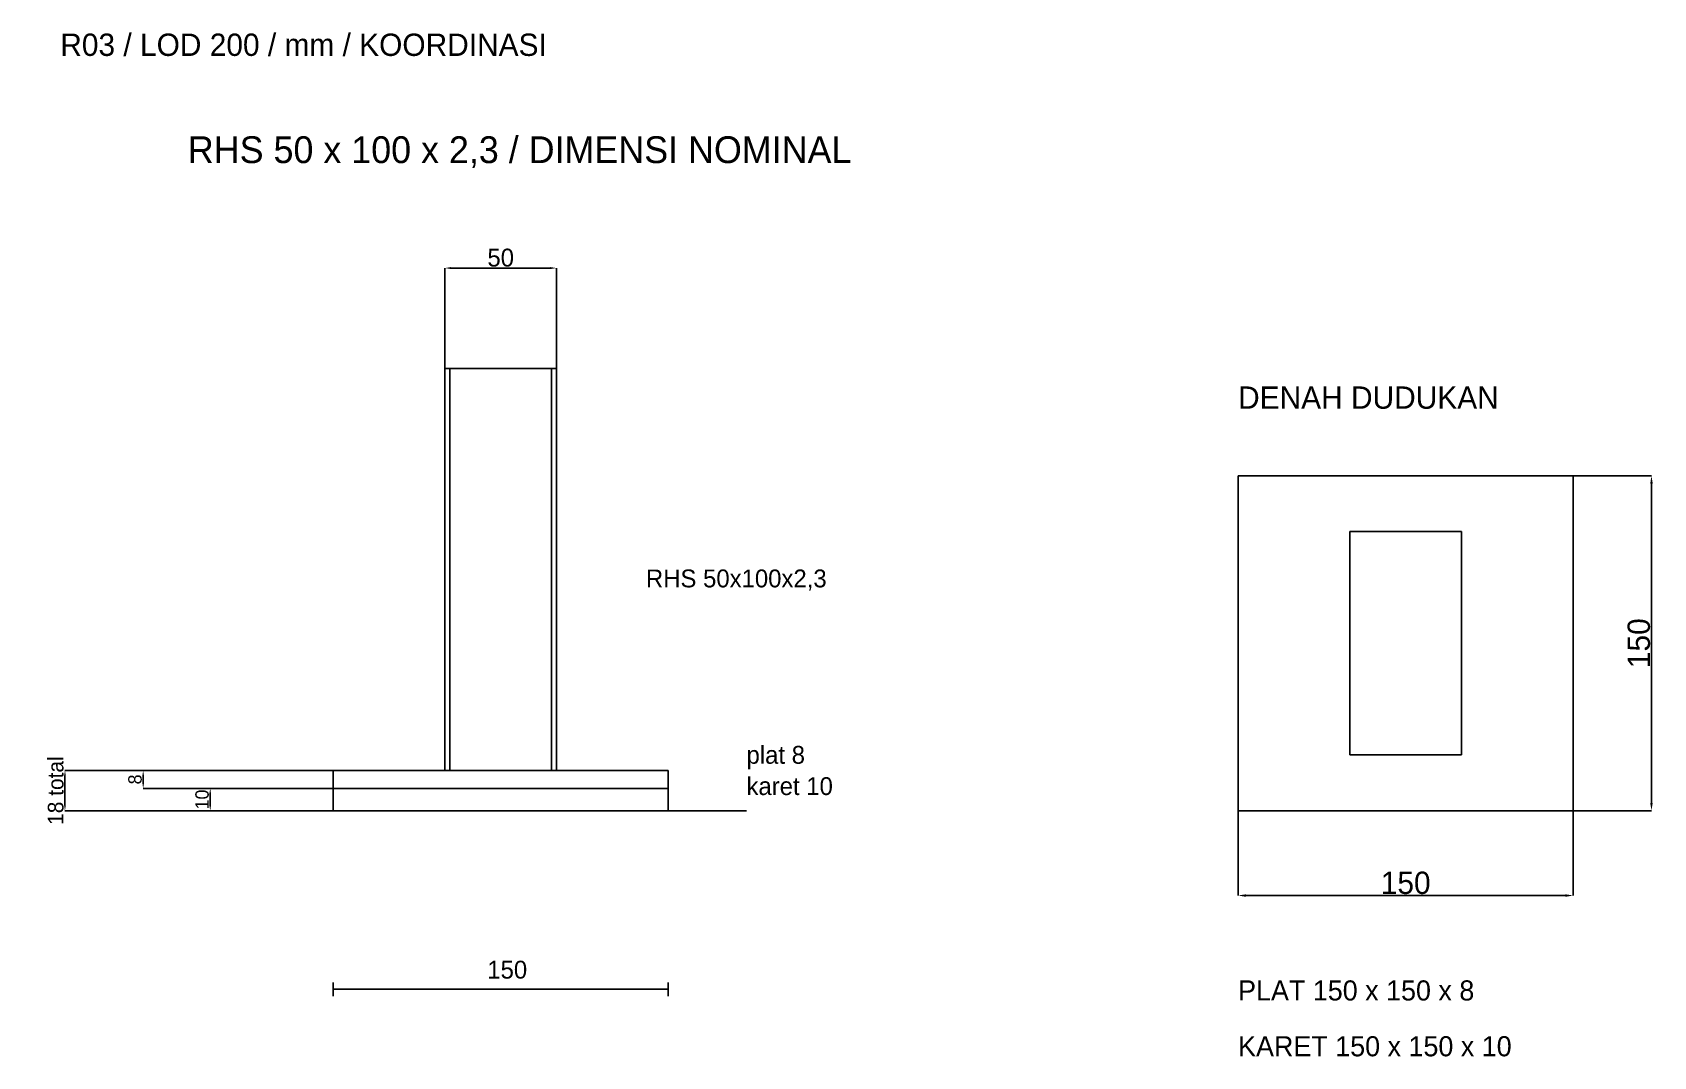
# Model space of a CAD drawing. Header units: millimetres. Extents: x -210 to 516, y -110 to 349.
import ezdxf

# ---------------------------------------------------------------- set-up
doc = ezdxf.new("R2010")
doc.units = ezdxf.units.MM
for name, color, linetype, true_color in [('baseplate', 7, 'Continuous', 0x555555), ('context', 7, 'Continuous', 0x999999), ('detail', 7, 'Continuous', 0x303030), ('dim', 7, 'Continuous', 0x222222), ('kolom', 7, 'Continuous', 0x111111)]:
    doc.layers.add(name, color=color, linetype=linetype, true_color=true_color)
doc.dimstyles.get("Standard").update_dxf_attribs({"dimtxt": 2.5, "dimasz": 2.5, "dimexe": 1.25, "dimexo": 0.625, "dimtad": 1, "dimcen": 2.5, "dimazin": 3, "dimtfac": 1, "dimtmove": 0, "dimatfit": 3})

# ---------------------------------------------------------------- blocks, each defined once
blk = doc.blocks.new('_CLOSEDFILLED')
at = {"color": 0, "linetype": 'BYBLOCK'}
blk.add_solid([(-1, 0.16), (0, 0), (-1, -0.16)], dxfattribs=at)
blk = doc.blocks.new('*D1')
for p, q in [((-75, 10), (-130, 10)), ((-130, 2.1), (-130, 7.9)), ((-75, 0), (-130, 0))]:
    blk.add_line(p, q)
at = {"layer": 'Defpoints'}
for p in [(-75, 10), (-130, 0), (-75, 0)]:
    blk.add_point(p, dxfattribs=at)
at = {"layer": 'dim', "xscale": 2.0999999999999996, "yscale": 2.0999999999999996}
for p, rotation in [((-130, 10), 90), ((-130, 0), 270)]:
    blk.add_blockref('_CLOSEDFILLED', p, dxfattribs=dict(at, rotation=rotation))
at = {"layer": 'dim', "insert": (-133.625, 5), "char_height": 6, "attachment_point": 5, "rotation": 90}
blk.add_mtext('10', dxfattribs=at)
blk = doc.blocks.new('*D2')
for p, q in [((-75, 18), (-160, 18)), ((-160, 12.1), (-160, 15.9)), ((-75, 10), (-160, 10))]:
    blk.add_line(p, q)
at = {"layer": 'Defpoints'}
for p in [(-75, 18), (-160, 10), (-75, 10)]:
    blk.add_point(p, dxfattribs=at)
at = {"layer": 'dim', "xscale": 2.0999999999999996, "yscale": 2.0999999999999996}
for p, rotation in [((-160, 18), 90), ((-160, 10), 270)]:
    blk.add_blockref('_CLOSEDFILLED', p, dxfattribs=dict(at, rotation=rotation))
at = {"layer": 'dim', "insert": (-163.625, 14), "char_height": 6, "attachment_point": 5, "rotation": 90}
blk.add_mtext('8', dxfattribs=at)
blk = doc.blocks.new('*D3')
for p, q in [((-75, 18), (-195, 18)), ((-195, 2.45), (-195, 15.55)), ((-75, 0), (-195, 0))]:
    blk.add_line(p, q)
at = {"layer": 'Defpoints'}
for p in [(-75, 18), (-195, 0), (-75, 0)]:
    blk.add_point(p, dxfattribs=at)
at = {"layer": 'dim', "xscale": 2.4499999999999997, "yscale": 2.4499999999999997}
for p, rotation in [((-195, 18), 90), ((-195, 0), 270)]:
    blk.add_blockref('_CLOSEDFILLED', p, dxfattribs=dict(at, rotation=rotation))
at = {"layer": 'dim', "insert": (-199.125, 9), "char_height": 7, "attachment_point": 5, "rotation": 90}
blk.add_mtext('18 total', dxfattribs=at)
blk = doc.blocks.new('*D4')
for p, q in [((-25, 198), (-25, 243)), ((-22.2, 243), (22.2, 243)), ((25, 198), (25, 243))]:
    blk.add_line(p, q)
at = {"layer": 'Defpoints'}
for p in [(-25, 243), (-25, 198), (25, 198)]:
    blk.add_point(p, dxfattribs=at)
at = {"layer": 'dim', "xscale": 2.8, "yscale": 2.8, "rotation": 180}
blk.add_blockref('_CLOSEDFILLED', (-25, 243), dxfattribs=at)
at = {"layer": 'dim', "xscale": 2.8, "yscale": 2.8}
blk.add_blockref('_CLOSEDFILLED', (25, 243), dxfattribs=at)
at = {"layer": 'dim', "insert": (0, 247.625), "char_height": 8, "attachment_point": 5}
blk.add_mtext('50', dxfattribs=at)
blk = doc.blocks.new('*D5')
for p, q in [((330, 0), (330, -38)), ((480, 0), (480, -38)), ((333.5, -38), (476.5, -38))]:
    blk.add_line(p, q)
at = {"layer": 'Defpoints'}
for p in [(330, 0), (480, 0), (330, -38)]:
    blk.add_point(p, dxfattribs=at)
at = {"layer": 'dim', "xscale": 3.5, "yscale": 3.5, "rotation": 180}
blk.add_blockref('_CLOSEDFILLED', (330, -38), dxfattribs=at)
at = {"layer": 'dim', "xscale": 3.5, "yscale": 3.5}
blk.add_blockref('_CLOSEDFILLED', (480, -38), dxfattribs=at)
at = {"layer": 'dim', "insert": (405, -32.375), "char_height": 10, "attachment_point": 5}
blk.add_mtext('150', dxfattribs=at)
blk = doc.blocks.new('*D6')
for p, q in [((480, 150), (515, 150)), ((515, 3.5), (515, 146.5)), ((480, 0), (515, 0))]:
    blk.add_line(p, q)
at = {"layer": 'Defpoints'}
for p in [(480, 150), (480, 0), (515, 0)]:
    blk.add_point(p, dxfattribs=at)
at = {"layer": 'dim', "xscale": 3.5, "yscale": 3.5}
for p, rotation in [((515, 150), 90), ((515, 0), 270)]:
    blk.add_blockref('_CLOSEDFILLED', p, dxfattribs=dict(at, rotation=rotation))
at = {"layer": 'dim', "insert": (509.375, 75), "char_height": 10, "attachment_point": 5, "rotation": 90}
blk.add_mtext('150', dxfattribs=at)

msp = doc.modelspace()

# ---------------------------------------------------------------- linework, layer by layer
at = {"layer": 'baseplate'}
for p, q in [((480, 150), (330, 150)), ((330, 150), (330, 0)), ((480, 0), (480, 150)), ((75, 10), (-75, 10)), ((-75, 10), (-75, 0)), ((75, 0), (75, 10)), ((-75, 0), (75, 0)), ((330, 0), (480, 0))]:
    msp.add_line(p, q, dxfattribs=at)
at = {"layer": 'context'}
for p, q in [((22.7, 198), (-22.7, 198)), ((-22.7, 198), (-22.7, 18)), ((22.7, 18), (22.7, 198)), ((-22.7, 18), (22.7, 18)), ((-110, 0), (110, 0))]:
    msp.add_line(p, q, dxfattribs=at)
at = {"layer": 'detail'}
for p, q in [((75, 18), (-75, 18)), ((-75, 18), (-75, 10)), ((75, 10), (75, 18)), ((-75, 10), (75, 10))]:
    msp.add_line(p, q, dxfattribs=at)
at = {"layer": 'dim'}
for p, q in [((-75, -83), (-75, -77)), ((75, -83), (75, -77)), ((-75, -80), (75, -80))]:
    msp.add_line(p, q, dxfattribs=at)
at = {"layer": 'kolom'}
for p, q in [((25, 198), (-25, 198)), ((-25, 198), (-25, 18)), ((25, 18), (25, 198)), ((430, 125), (380, 125)), ((380, 125), (380, 25)), ((430, 25), (430, 125)), ((380, 25), (430, 25)), ((-25, 18), (25, 18))]:
    msp.add_line(p, q, dxfattribs=at)

# ---------------------------------------------------------------- texts
at = {"layer": 'dim'}
for s, height, p in [('R03 / LOD 200 / mm / KOORDINASI', 10, (-197.1, 338)), ('RHS 50 x 100 x 2,3 / DIMENSI NOMINAL', 12, (-140, 290)), ('DENAH DUDUKAN', 10, (330, 180)), ('RHS 50x100x2,3', 8, (65, 100)), ('plat 8', 8, (110, 21)), ('karet 10', 8, (110, 7)), ('150', 8, (-6, -75.2)), ('PLAT 150 x 150 x 8', 9, (330, -85)), ('KARET 150 x 150 x 10', 9, (330, -110))]:
    msp.add_text(s, height=height, dxfattribs=at).set_placement(p)

# ---------------------------------------------------------------- dimensions: what is measured, and where the dimension line sits
for base, p1, p2, text, override, picture, middle in [((-25, 243), (-25, 198), (25, 198), '50', {"dimtxt": 8, "dimasz": 2.8, "dimtad": 1}, '*D4', (0, 247.625)), ((330, -38), (330, 0), (480, 0), '150', {"dimtxt": 10, "dimasz": 3.5, "dimtad": 1}, '*D5', (405, -32.375))]:
    dim = msp.add_linear_dim(base=base, p1=p1, p2=p2, text=text, dimstyle='Standard', override=override, dxfattribs=at)
    dim.commit()
    dim.dimension.update_dxf_attribs({"geometry": picture, "text_midpoint": middle})
for base, p1, p2, text, override, picture, middle in [((515, 0), (480, 0), (480, 150), '150', {"dimtxt": 10, "dimasz": 3.5, "dimtad": 1}, '*D6', (509.375, 75)), ((-195, 0), (-75, 0), (-75, 18), '18 total', {"dimtxt": 7, "dimasz": 2.45, "dimtad": 1}, '*D3', (-199.125, 9)), ((-160, 10), (-75, 10), (-75, 18), '8', {"dimtxt": 6, "dimasz": 2.1, "dimtad": 1}, '*D2', (-163.625, 14)), ((-130, 0), (-75, 0), (-75, 10), '10', {"dimtxt": 6, "dimasz": 2.1, "dimtad": 1}, '*D1', (-133.625, 5))]:
    dim = msp.add_linear_dim(base=base, p1=p1, p2=p2, angle=90, text=text, dimstyle='Standard', override=override, dxfattribs=at)
    dim.commit()
    dim.dimension.update_dxf_attribs({"geometry": picture, "text_midpoint": middle})

doc.saveas('drawing.dxf')
